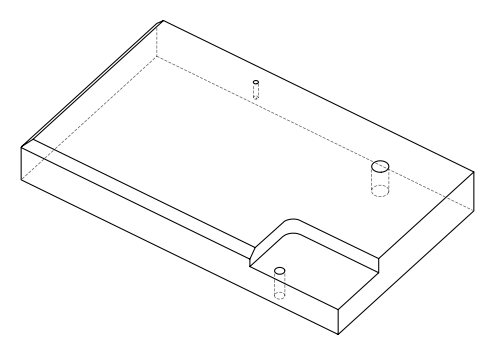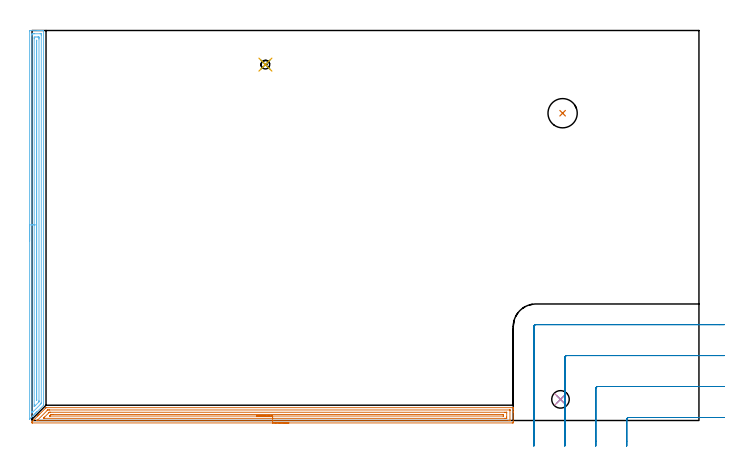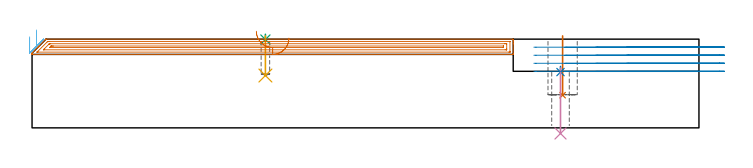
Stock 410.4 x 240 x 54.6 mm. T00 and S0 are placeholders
(PLAN: 8 operations, 5 tool changes, 22.4 min)
(1 INDEXABLE_INSERT_DRILL_BLIND_HOLE_FROM_SOLID | STEP1POCKET | NXT0302_007 | 0.15 min | 8710 mm3)
(2 SPOT_DRILL | STEP1HOLE | NXT0321_9005460120000 | 0.03 min | 2128 mm3)
(3 SPOT_DRILL_1 | STEP1POCKET_1 | NXT0321_9005460120000 | 0.03 min | 0 mm3)
(4 DRILL_THROUGH_HOLE_INTO_CENTER | STEP1HOLE | NXT0301_079 | 0.17 min | 3245 mm3)
(5 DRILL_BLIND_HOLE_INTO_CENTER | STEP1POCKET_1 | NXT0301_024 | 0.1 min | 471 mm3)
(6 AREA_MILL | FG_CHAMFER_SURFACE | UGT0205_001 | 7.67 min | 8875 mm3)
(7 AREA_MILL_1 | FG_CHAMFER_SURFACE_1 | UGT0205_001 | 9.54 min | 13091 mm3)
(8 MILL_CORNER_NOTCH_RECTANGULAR | CORNER_NOTCH_RECTANGULAR | UGT0201_109 | Follow Part, ap 6.35, ae 75% | 4.71 min | 158996 mm3)
(TOOL NXT0302_007 | Index. Insert Drill 18mm [880-D1800L25-05] | D18 PA176 FL90 Z2)
(TOOL NXT0321_9005460120000 | NC Spot Drill, 142deg, 12mm, Carbide, Uncoated | D12 PA142 FL30 Z2)
(TOOL NXT0301_079 | Carbide Drill 10.8mm [860.1-1080-032A1-MM 2214] | D10.8 PA140 FL55 Z2)
(TOOL NXT0301_024 | Carbide Drill 5.3mm [860.1-0530-027A1-MM 2214] | D5.3 PA140 FL44 Z2)
(TOOL UGT0205_001 | Chamfer Mill 20 x 3 x 45 deg. | D20 FL50 Z2)
(TOOL UGT0201_109 | End Mill 25.4 mm | D25.4 FL25 Z2)
(OP 1 INDEXABLE_INSERT_DRILL_BLIND_HOLE_FROM_SOLID)
G17 G21 G94 G90
T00 M6
G54
G17 G0 G90 X326.5 Y189.1 S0 M3
G43 Z64.6 H1
G94 G81 G98 Z20.1 F250. R56.6
G80
M5
M2
(OP 2 SPOT_DRILL)
G17 G21 G94 G90
T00 M6
G54
G17 G0 G90 X325.2 Y13. S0 M3
G43 Z64.6 H0
G94 G81 G98 Z34.331 F250. R37.8
G80
M5
M2
(OP 3 SPOT_DRILL_1)
G17 G21 G94 G90
T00 M6
G54
G17 G0 G90 X143.6 Y219. S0 M3
G43 Z64.6 H0
G94 G81 G98 Z54.372 F250. R57.6
G80
M5
M2
(OP 4 DRILL_THROUGH_HOLE_INTO_CENTER)
G17 G21 G94 G90
T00 M6
G54
G17 G0 G90 X325.2 Y13. S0 M3
G43 Z64.6 H1
G94 G73 G98 Z-3.465 F250. Q9.566 R36.8
G80
M5
M2
(OP 5 DRILL_BLIND_HOLE_INTO_CENTER)
G17 G21 G94 G90
T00 M6
G54
G17 G0 G90 X143.6 Y219. S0 M3
G43 Z64.6 H1
G94 G81 G98 Z32.2 F250. R56.6
G80
M5
M2
(OP 6 AREA_MILL)
G17 G21 G94 G90
T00 M6
G54
G17 G0 G90 X-1.5 Y110.4 S1061 M3
G43 Z64.6 H0
Z56.
G94 G1 Y110.438 Z55.128 F250.
Y110.552 Z54.263
Y110.741 Z53.412
Y111.003 Z52.58
Y111.337 Z51.774
Y111.74 Z51.
Y112.208 Z50.264
Y112.74 Z49.572
Y113.329 Z48.929
Y113.972 Z48.34
Y114.664 Z47.808
Y115.4 Z47.34
Y116.174 Z46.937
Y116.98 Z46.603
Y117.812 Z46.341
Y118.663 Z46.152
Y119.528 Z46.038
Y120.4 Z46.
X-1.499 Y239.409 Z46.001
X-1.497 Y239.774
X-1.492 Y239.99 Z46.005
X-1.138 Y240. Z46.359
X3.238 Z50.732
X3.827 Z51.324
X4.113 Z51.609
X4.702 Z52.198
X4.988 Z52.484
X5.56 Z53.059
X5.863 Z53.362
X6.863 Z54.362
X6.984 Y239.998 Z54.476
X7.098 Y239.99 Z54.589
X7.1 Y239.854 Z54.6
Y9.414
X7.097 Y9.403 Z54.596
X7.093 Y9.393 Z54.592
X3.238 Y5.536 Z50.734
X3.104 Y5.403 Z50.602
X2.937 Y5.235 Z50.434
X2.8 Y5.098 Z50.296
X2.658 Y4.957 Z50.156
X2.507 Y4.806 Z50.005
X2.362 Y4.66 Z49.858
X2.212 Y4.511 Z49.71
X2.077 Y4.376 Z49.575
X1.925 Y4.223 Z49.42
X1.767 Y4.066 Z49.265
X1.648 Y3.947 Z49.145
X1.487 Y3.785 Z48.982
X1.321 Y3.62 Z48.819
X1.218 Y3.517 Z48.716
X0.612 Y2.911 Z48.111
X0.43 Y2.729 Z47.927
X-0.166 Y2.134 Z47.334
X-0.846 Y1.453 Z46.653
X-1.492 Y0.807 Z46.006
X-1.496 Y0.946 Z46.004
X-1.5 Y1.238 Z46.
Y120.4
X-0.086 Z47.414
Y236.734
X-0.085 Y237.444 Z47.415
X-0.083 Y237.626 Z47.417
X-0.079 Y237.972 Z47.421
X0.254 Y237.991 Z47.754
X0.612 Y237.997 Z48.112
X1.12 Y238. Z48.62
X1.487 Z48.987
X4.988 Z52.488
X5.496 Z52.996
X5.633 Y237.997 Z53.133
X5.658 Y237.995 Z53.158
X5.678 Y237.991 Z53.178
X5.68 Y237.961 Z53.18
X5.684 Y237.808 Z53.184
X5.685 Y237.626 Z53.185
X5.686 Y236.915 Z53.186
X5.685 Y11.197 Z53.185
X5.681 Y10.491 Z53.181
X5.679 Y10.446 Z53.179
X5.655 Y10.417 Z53.155
X5.553 Y10.306 Z53.053
X5.269 Y10.019 Z52.769
X4.988 Y9.737 Z52.488
X0.207 Y4.957 Z47.707
X0.023 Y4.776 Z47.523
X-0.033 Y4.723 Z47.467
X-0.076 Y4.686 Z47.424
X-0.08 Y4.771 Z47.42
X-0.083 Y4.957 Z47.417
X-0.085 Y5.361 Z47.415
X-0.086 Y5.668 Z47.414
Y120.4
X1.328 Z48.828
X1.329 Y234.951 Z48.829
Y235.112
X1.335 Y235.843 Z48.835
X1.34 Y235.993 Z48.84
X2.362 Y236. Z49.862
X3.238 Z50.738
X3.96 Y235.999 Z51.46
X4.113 Y235.995 Z51.613
X4.26 Y235.99 Z51.76
X4.265 Y235.843 Z51.765
X4.269 Y235.684 Z51.769
X4.271 Y234.951 Z51.771
X4.272 Y234.789 Z51.772
X4.271 Y12.089 Z51.771
X4.27 Y11.928 Z51.77
X4.267 Y11.765 Z51.767
X4.259 Y11.47 Z51.759
X4.113 Y11.314 Z51.613
X4.056 Y11.255 Z51.556
X3.998 Y11.197 Z51.498
X2.215 Y9.414 Z49.715
X1.847 Y9.048 Z49.347
X1.487 Y8.694 Z48.987
X1.4 Y8.612 Z48.9
X1.335 Y8.646 Z48.835
X1.333 Y8.68 Z48.833
X1.329 Y9.414 Z48.829
Y9.576
X1.328 Y120.4 Z48.828
X2.743 Z50.243
Y233.672
X2.745 Y233.731 Z50.245
X2.75 Y233.847 Z50.25
X2.759 Y233.99 Z50.259
X2.8 Y233.991 Z50.3
X2.841 Y233.99 Z50.341
X2.85 Y233.847 Z50.35
X2.855 Y233.731 Z50.355
X2.857 Y233.673 Z50.357
Y12.863
X2.856 Y12.668 Z50.356
X2.853 Y12.572 Z50.353
X2.85 Y12.527 Z50.35
X2.837 Y12.497 Z50.337
X2.791 Y12.449 Z50.291
X2.761 Y12.421 Z50.261
X2.749 Y12.413 Z50.249
X2.747 Y12.436 Z50.247
X2.745 Y12.489 Z50.245
X2.743 Y12.592 Z50.243
Y120.4
Y121.272 Z50.281
Y122.136 Z50.395
Y122.988 Z50.583
Y123.82 Z50.846
Y124.626 Z51.18
Y125.4 Z51.582
Y126.136 Z52.051
Y126.828 Z52.582
Y127.471 Z53.172
Y128.06 Z53.815
Y128.591 Z54.507
Y129.06 Z55.243
Y129.463 Z56.016
Y129.797 Z56.822
Y130.059 Z57.654
Y130.248 Z58.506
Y130.362 Z59.371
Y130.4 Z60.243
G0 Z64.6
M5
M2
(OP 7 AREA_MILL_1)
G17 G21 G94 G90
T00 M6
G54
G17 G0 G90 X158.05 Y-1.5 S1061 M3
G43 Z64.6 H0
Z55.2
G94 G1 X158.012 Z54.328 F250.
X157.898 Z53.464
X157.709 Z52.612
X157.447 Z51.78
X157.113 Z50.974
X156.71 Z50.2
X156.242 Z49.464
X155.71 Z48.772
X155.121 Z48.129
X154.478 Z47.54
X153.786 Z47.008
X153.05 Z46.54
X152.276 Z46.137
X151.47 Z45.803
X150.638 Z45.541
X149.786 Z45.352
X148.922 Z45.238
X148.05 Z45.2
X0.174
X0.034 Y-1.495 Z45.205
X0.01 Y-1.493 Z45.206
X0. Y-1.36 Z45.339
Y-1.24 Z45.459
Y-1.068 Z45.632
X0.008 Y-0.729 Z45.97
X0.01 Y-0.701 Z45.998
X0.174 Y-0.53 Z46.17
X0.386 Y-0.314 Z46.386
X1.067 Y0.367 Z47.067
X3.301 Y2.602 Z49.3
X3.461 Y2.763 Z49.458
X3.617 Y2.918 Z49.615
X3.748 Y3.049 Z49.746
X3.898 Y3.2 Z49.895
X4.043 Y3.344 Z50.042
X4.194 Y3.495 Z50.193
X4.334 Y3.637 Z50.332
X4.47 Y3.771 Z50.469
X4.641 Y3.942 Z50.64
X8.414 Y7.715 Z54.414
X8.574 Y7.872 Z54.569
X8.605 Y7.895 Z54.59
X8.662 Y7.9 Z54.6
X295.926
X296.09 Y7.898 Z54.589
X296.097 Y7.773 Z54.465
X296.1 Y7.64 Z54.34
Y7.371 Z54.07
Y6.692 Z53.387
Y5.48 Z52.177
Y4.946 Z51.64
Y-0.899 Z45.799
X296.096 Y-1.165 Z45.532
X296.09 Y-1.493 Z45.204
X295.819 Y-1.497 Z45.202
X295.48 Y-1.5 Z45.2
X148.05
Y-0.086 Z46.614
X3.627
X3.301 Y-0.084 Z46.616
X3.086 Y-0.082 Z46.618
X3.081 Y-0.079 Z46.621
X3.079 Y-0.076 Z46.624
X3.091 Y-0.061 Z46.639
X3.301 Y0.151 Z46.851
X3.518 Y0.368 Z47.068
X9.259 Y6.109 Z52.809
X9.555 Y6.404 Z53.104
X9.619 Y6.461 Z53.161
X9.64 Y6.479 Z53.179
X9.662 Y6.48 Z53.18
X9.769 Y6.483 Z53.183
X10.449 Y6.486 Z53.186
X10.66
X293.904 Y6.485 Z53.185
X294.045 Y6.484 Z53.184
X294.079 Y6.481 Z53.181
X294.089 Y6.479 Z53.179
X294.093 Y6.471 Z53.171
X294.097 Y6.441 Z53.141
X294.1 Y6.295 Z52.995
Y0.183 Z46.883
X294.097 Y0.05 Z46.75
X294.091 Y-0.056 Z46.644
X294.088 Y-0.08 Z46.62
X294.075 Y-0.081 Z46.619
X294.034 Y-0.083 Z46.617
X293.693 Y-0.085 Z46.615
X293.481 Y-0.086 Z46.614
X148.05
Y1.328 Z48.028
X7.768 Y1.329 Z48.029
X6.999 Y1.333 Z48.033
X6.989 Y1.335 Z48.035
X6.971 Y1.36 Z48.06
X7.061 Y1.454 Z48.154
X7.408 Y1.806 Z48.506
X7.768 Y2.169 Z48.869
X10.449 Y4.85 Z51.55
X10.498 Y4.898 Z51.598
X10.547 Y4.946 Z51.646
X10.637 Y5.03 Z51.73
X10.674 Y5.063 Z51.763
X10.83 Y5.066 Z51.766
X11.086 Y5.07 Z51.77
X11.214 Y5.071 Z51.771
X11.342
X291.012
X291.779 Y5.07 Z51.77
X291.906 Y5.068 Z51.768
X292.032 Y5.065 Z51.765
X292.091 Y5.054 Z51.754
X292.094 Y5.009 Z51.709
X292.097 Y4.946 Z51.646
X292.1 Y4.757 Z51.457
Y2.137 Z48.837
X292.096 Y1.454 Z48.154
X292.093 Y1.359 Z48.059
X292.09 Y1.34 Z48.04
X292.074 Y1.335 Z48.035
X292.03 Y1.332 Z48.032
X291.906 Y1.33 Z48.03
X291.14 Y1.328 Z48.028
X148.05
Y2.743 Z49.443
X11.342
X10.916 Y2.744 Z49.444
X10.855 Y2.746 Z49.446
X10.829 Y2.749 Z49.449
X10.814 Y2.754 Z49.454
X10.826 Y2.77 Z49.47
X10.856 Y2.803 Z49.503
X11.342 Y3.294 Z49.994
X11.611 Y3.555 Z50.255
X11.688 Y3.628 Z50.328
X11.719 Y3.65 Z50.35
X11.773 Y3.652 Z50.352
X12.236 Y3.656 Z50.356
X12.662 Y3.657 Z50.357
X13.13
X289.959
X290.003 Y3.656 Z50.356
X290.048 Y3.654 Z50.354
X290.078 Y3.651 Z50.351
X290.09 Y3.62 Z50.32
X290.1 Y3.218 Z49.918
Y3.2 Z49.9
X290.092 Y2.773 Z49.473
X290.09 Y2.752 Z49.452
X290.056 Y2.749 Z49.449
X289.974 Y2.746 Z49.446
X289.849 Y2.743 Z49.443
X148.05
X147.178 Z49.481
X146.314 Z49.595
X145.462 Z49.783
X144.63 Z50.046
X143.824 Z50.38
X143.05 Z50.782
X142.314 Z51.251
X141.622 Z51.782
X140.979 Z52.372
X140.39 Z53.015
X139.858 Z53.707
X139.39 Z54.443
X138.987 Z55.216
X138.653 Z56.022
X138.391 Z56.854
X138.202 Z57.706
X138.088 Z58.571
X138.05 Z59.443
G0 Z64.6
M5
M2
(OP 8 MILL_CORNER_NOTCH_RECTANGULAR)
G17 G21 G94 G90
T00 M6
G54
G17 G0 G90 X426.1 Y1.85 S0 M3
G43 Z64.6 H0
Z49.65
G94 G1 X423.1 F250.
X367.214 F500.
G3 X365.95 Y0.586 R1.27
G1 Y-12.7
Y-15.7 F250.
G0 Z64.6
X426.1 Y20.9
Z49.65
G1 X423.1
X348.164 F500.
G3 X346.9 Y19.636 R1.27
G1 Y-12.7
Y-15.7 F250.
G0 Z64.6
X426.1 Y39.95
Z49.65
G1 X423.1
X329.115 F500.
G3 X327.85 Y38.685 R1.27
G1 Y-12.7
Y-15.7 F250.
G0 Z64.6
X426.1 Y59.
Z49.65
G1 X423.1
X310.1 F500.
G3 X308.8 Y57.7 R1.3
G1 Y-12.7
Y-15.7 F250.
G0 Z64.6
X426.1 Y1.85
Z44.7
G1 X423.1
X367.214 F500.
G3 X365.95 Y0.586 R1.27
G1 Y-12.7
Y-15.7 F250.
G0 Z64.6
X426.1 Y20.9
Z44.7
G1 X423.1
X348.164 F500.
G3 X346.9 Y19.636 R1.27
G1 Y-12.7
Y-15.7 F250.
G0 Z64.6
X426.1 Y39.95
Z44.7
G1 X423.1
X329.115 F500.
G3 X327.85 Y38.685 R1.27
G1 Y-12.7
Y-15.7 F250.
G0 Z64.6
X426.1 Y59.
Z44.7
G1 X423.1
X310.1 F500.
G3 X308.8 Y57.7 R1.3
G1 Y-12.7
Y-15.7 F250.
G0 Z64.6
X426.1 Y1.85
Z39.75
G1 X423.1
X367.214 F500.
G3 X365.95 Y0.586 R1.27
G1 Y-12.7
Y-15.7 F250.
G0 Z64.6
X426.1 Y20.9
Z39.75
G1 X423.1
X348.164 F500.
G3 X346.9 Y19.636 R1.27
G1 Y-12.7
Y-15.7 F250.
G0 Z64.6
X426.1 Y39.95
Z39.75
G1 X423.1
X329.115 F500.
G3 X327.85 Y38.685 R1.27
G1 Y-12.7
Y-15.7 F250.
G0 Z64.6
X426.1 Y59.
Z39.75
G1 X423.1
X310.1 F500.
G3 X308.8 Y57.7 R1.3
G1 Y-12.7
Y-15.7 F250.
G0 Z64.6
X426.1 Y1.85
Z34.8
G1 X423.1
X367.214 F500.
G3 X365.95 Y0.586 R1.27
G1 Y-12.7
Y-15.7 F250.
G0 Z64.6
X426.1 Y20.9
Z34.8
G1 X423.1
X348.164 F500.
G3 X346.9 Y19.636 R1.27
G1 Y-12.7
Y-15.7 F250.
G0 Z64.6
X426.1 Y39.95
Z34.8
G1 X423.1
X329.115 F500.
G3 X327.85 Y38.685 R1.27
G1 Y-12.7
Y-15.7 F250.
G0 Z64.6
X426.1 Y59.
Z34.8
G1 X423.1
X310.1 F500.
G3 X308.8 Y57.7 R1.3
G1 Y-12.7
Y-15.7 F250.
G0 Z64.6
M5
M2
